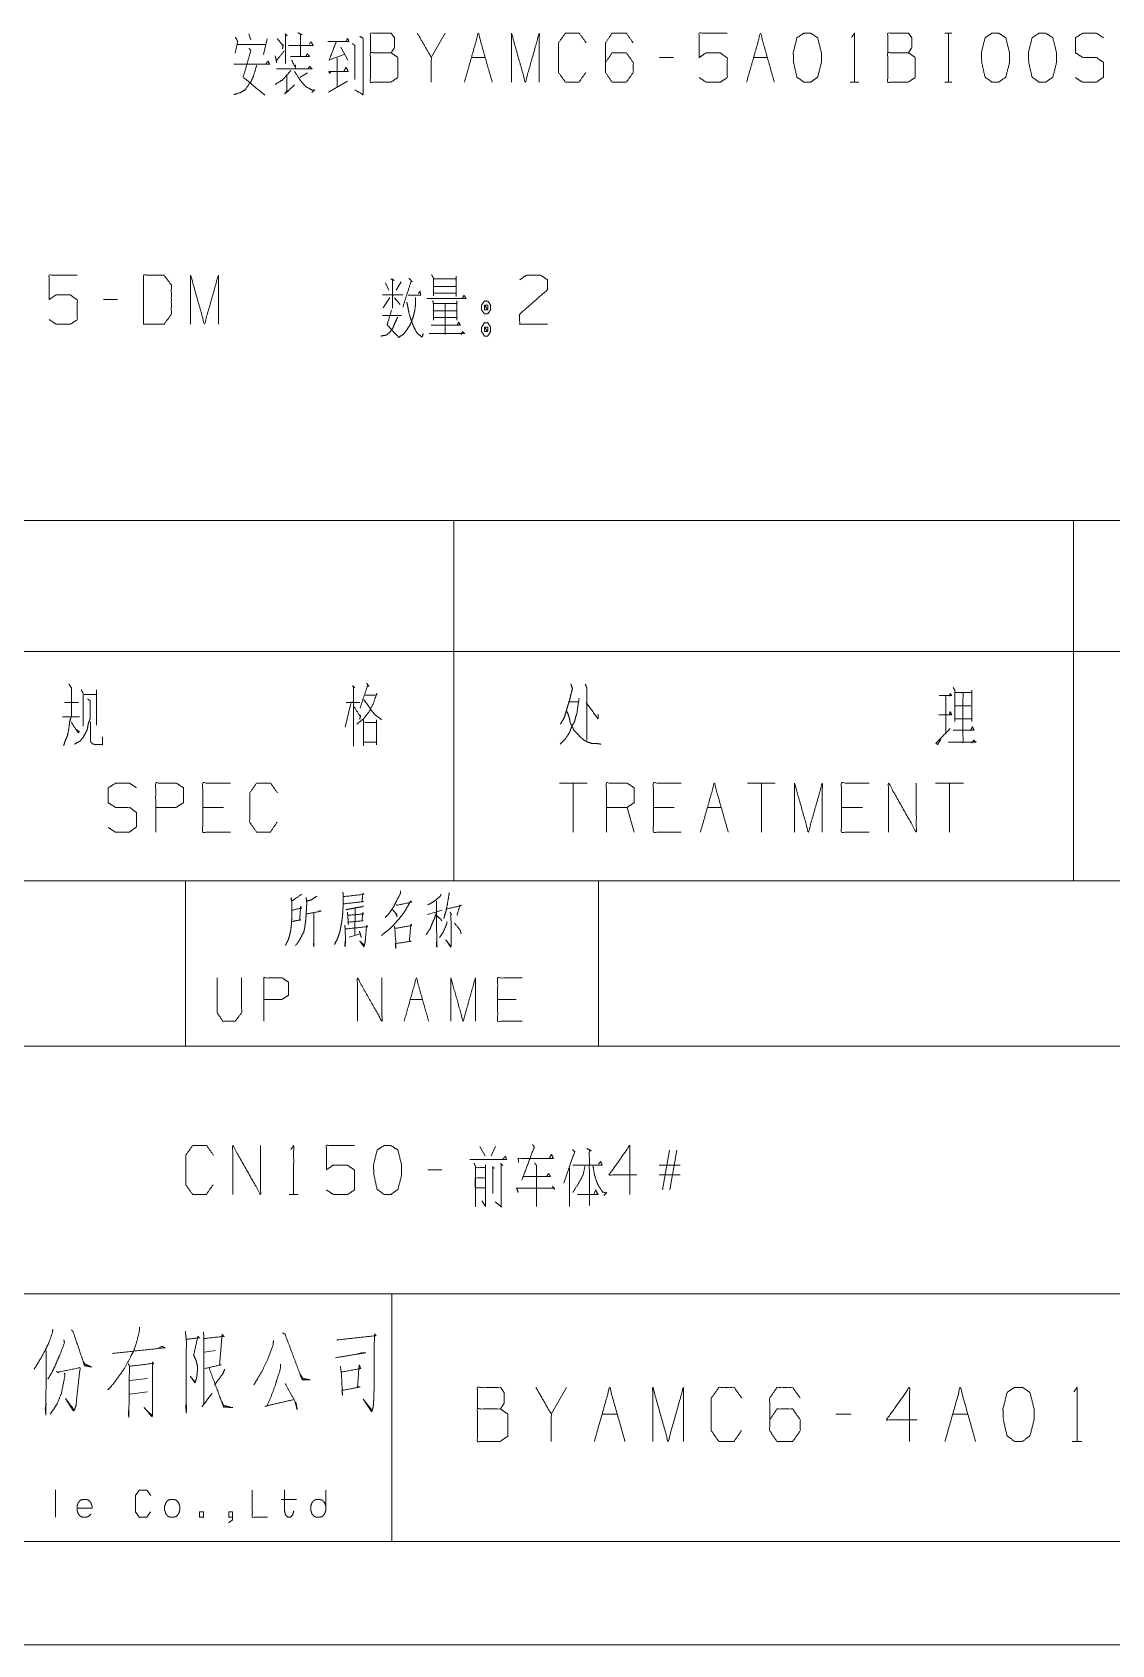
# Paper-space layout 'SHT2' of a CAD drawing. Header units: millimetres. Extents: x 0 to 420, y 0 to 297.
# Drawn here: x 317.6 to 369.8, y 0 to 78.1 of the extents above; entities that cross this region are included whole.
import ezdxf

# ---------------------------------------------------------------- set-up
doc = ezdxf.new("R2010")
doc.units = ezdxf.units.MM
doc.layers.add('101', color=7, linetype='Continuous', true_color=0xffffff)

psp = doc.layouts.new('SHT2')

# ---------------------------------------------------------------- linework, layer by layer
at = {"layer": '101', "color": 72, "linetype": 'Continuous', "lineweight": 18}
for p, q in [((327.499, 77.514), (328.878, 77.514)), ((328.065, 78.039), (328.171, 77.739)), ((328.966, 77.789), (328.789, 77.039)), ((332.529, 77.389), (332.865, 76.764)), ((337.577, 78.064), (336.905, 76.889)), ((361.77, 78.064), (362.106, 78.064)), ((361.947, 78.064), (361.947, 75.689)), ((332.353, 76.864), (332.353, 75.464)), ((338.846, 76.889), (339.518, 76.889)), ((348.624, 76.889), (347.952, 76.889)), ((352.505, 76.889), (353.177, 76.889)), ((330.907, 76.139), (330.536, 75.914)), ((331.928, 75.214), (332.847, 75.739)), ((357.182, 75.689), (357.606, 75.689)), ((361.77, 75.689), (362.106, 75.689)), ((334.696, 65.966), (334.855, 65.616)), ((335.439, 66.016), (335.209, 65.616)), ((321.709, 65.166), (321.037, 65.166)), ((334.891, 65.266), (334.573, 64.766)), ((335.12, 65.241), (335.403, 64.916)), ((334.537, 64.391), (335.456, 64.391)), ((313, 54.463), (338, 54.463)), ((338, 54.463), (338, 48.113)), ((338, 54.463), (368, 54.463)), ((368, 54.463), (415, 54.463)), ((368, 54.463), (368, 48.113)), ((313, 48.113), (338, 48.113)), ((338, 48.113), (338, 37)), ((338, 48.113), (368, 48.113)), ((368, 48.113), (368, 37)), ((368, 48.113), (415, 48.113)), ((320.703, 46.25), (320.703, 44.55)), ((319.147, 45.65), (319.819, 45.65)), ((320.102, 46.025), (320.703, 46.025)), ((333.018, 45.6), (332.735, 44.45)), ((343.601, 45.675), (344.025, 45.675)), ((361.813, 45.95), (361.813, 44.125)), ((362.255, 45.475), (363.032, 45.475)), ((319.059, 44.95), (319.872, 44.95)), ((344.449, 41.737), (343.106, 41.737)), ((343.778, 41.737), (343.778, 39.362)), ((353.555, 41.737), (352.212, 41.737)), ((352.884, 41.737), (352.884, 39.362)), ((362.661, 41.737), (361.318, 41.737)), ((361.989, 41.737), (361.989, 39.362)), ((326.847, 40.563), (325.839, 40.563)), ((346.726, 39.362), (346.39, 40.563)), ((348.666, 40.563), (347.659, 40.563)), ((350.271, 40.563), (350.943, 40.563)), ((357.772, 40.563), (356.765, 40.563)), ((313, 37), (338, 37)), ((338, 37), (368, 37)), ((368, 37), (415, 37)), ((333.22, 35.666), (333.204, 34.364)), ((336.715, 35.379), (337.433, 35.578)), ((332.923, 34.275), (333.469, 34.43)), ((335.887, 31.261), (336.48, 31.261)), ((341.006, 31.261), (340.116, 31.261)), ((339.261, 24.135), (339.508, 23.685)), ((340.021, 24.135), (339.809, 23.685)), ((348.102, 22.035), (348.437, 23.96)), ((348.791, 23.96), (348.455, 22.035)), ((337.409, 23.01), (336.737, 23.01)), ((343.602, 23.085), (343.602, 21.235)), ((348.95, 23.235), (347.943, 23.235)), ((348.95, 22.76), (347.943, 22.76)), ((342.863, 22.06), (342.775, 22.235)), ((344.857, 22.01), (344.768, 21.81)), ((330.031, 21.81), (330.455, 21.81)), ((339.349, 21.51), (339.526, 21.235)), ((323.853, 14.454), (323.658, 14.35)), ((326.437, 14.247), (325.925, 14.178)), ((323.17, 12.901), (322.316, 12.798)), ((322.316, 12.142), (323.17, 12.246)), ((343.454, 12.469), (342.712, 11.172)), ((345.17, 11.172), (345.912, 11.172)), ((357.227, 11.172), (356.485, 11.172)), ((362.142, 11.172), (362.884, 11.172)), ((367.936, 9.847), (368.405, 9.847)), ((318.712, 7.499), (318.712, 6.174)), ((329.656, 7.043), (330.387, 7.043))]:
    psp.add_line(p, q, dxfattribs=at)
at = {"layer": '101', "color": 133, "linetype": 'Continuous', "lineweight": 18}
for p, q in [((235, 37), (415, 37)), ((325, 37), (325, 29)), ((345, 37), (345, 29)), ((235, 29), (415, 29)), ((285, 17), (394, 17)), ((335, 17), (335, 5)), ((25, 5), (415, 5)), ((235, 5), (415, 5)), ((0, 0), (420, 0))]:
    psp.add_line(p, q, dxfattribs=at)
at = {"layer": '101', "color": 72, "linetype": 'Continuous', "lineweight": 18}
for points, knots in [([(357.252, 77.864), (357.394, 78.064), (357.394, 75.689)], [0, 0, 0.093486, 1, 1]), ([(327.428, 77.864), (327.534, 77.664), (327.411, 77.089)], [0, 0, 0.277921, 1, 1]), ([(328.082, 77.339), (328.171, 77.214), (327.8, 75.939), (328.842, 75.064)], [0, 0, 0.053858, 0.521059, 1, 1]), ([(329.44, 77.814), (329.74, 77.439), (329.74, 77.514), (329.705, 77.314)], [0, 0, 0.633412, 0.732278, 1, 1]), ([(329.811, 78.039), (329.935, 77.939), (329.846, 78.014), (329.846, 76.589)], [0, 0, 0.093582, 0.161771, 1, 1]), ([(329.988, 77.464), (331.19, 77.464), (331.084, 77.639), (330.995, 77.539)], [0, 0, 0.780464, 0.913342, 1, 1]), ([(330.447, 78.089), (330.642, 77.989), (330.571, 78.014), (330.571, 76.939), (330.094, 76.939), (331.013, 76.939), (330.907, 77.064), (330.818, 76.914)], [0, 0, 0.07046, 0.094626, 0.44107, 0.594865, 0.891065, 0.943895, 1, 1]), ([(331.893, 77.664), (332.918, 77.664), (332.865, 77.814), (332.777, 77.689)], [0, 0, 0.766564, 0.885531, 1, 1]), ([(332.3, 77.639), (331.964, 76.764), (332.688, 77.039)], [0, 0, 0.547343, 1, 1]), ([(333.095, 77.564), (333.201, 77.464), (333.201, 75.814)], [0, 0, 0.081174, 1, 1]), ([(333.448, 77.914), (333.607, 77.814), (333.607, 75.089), (333.201, 75.314)], [0, 0, 0.055628, 0.862436, 1, 1]), ([(333.957, 77.114), (333.957, 78.064), (334.965, 78.064), (335.124, 77.839), (335.124, 77.364), (334.965, 77.114), (333.957, 77.114), (333.957, 75.689), (334.947, 75.689), (335.283, 75.914), (335.283, 76.889), (334.965, 77.114)], [0, 0, 0.115917, 0.238846, 0.272468, 0.330427, 0.366584, 0.489512, 0.663388, 0.78416, 0.833484, 0.952452, 1, 1]), ([(336.905, 75.689), (336.905, 76.889), (336.234, 78.064)], [0, 0, 0.469959, 1, 1]), ([(340.787, 75.689), (340.787, 78.064), (341.458, 75.689), (342.13, 78.064), (342.13, 75.689)], [0, 0, 0.245192, 0.5, 0.754808, 1, 1]), ([(344.389, 76.164), (344.053, 75.689), (343.399, 75.689), (343.063, 76.164), (343.063, 77.589), (343.399, 78.064), (344.071, 78.064), (344.407, 77.589)], [0, 0, 0.11457, 0.243368, 0.357935, 0.638584, 0.753151, 0.88543, 1, 1]), ([(345.34, 76.639), (345.658, 77.114), (346.347, 77.114), (346.683, 76.639), (346.683, 76.164), (346.347, 75.689), (345.658, 75.689), (345.34, 76.164), (345.34, 77.589), (345.658, 78.064), (346.347, 78.064), (346.683, 77.589)], [0, 0, 0.076963, 0.16976, 0.248073, 0.312018, 0.390332, 0.483129, 0.560092, 0.751927, 0.828889, 0.921687, 1, 1]), ([(349.875, 75.914), (350.211, 75.689), (350.9, 75.689), (351.236, 75.914), (351.236, 76.864), (350.9, 77.114), (350.211, 77.114), (349.875, 76.889), (349.875, 78.064), (351.236, 78.064)], [0, 0, 0.062226, 0.168341, 0.230572, 0.376815, 0.441268, 0.547383, 0.609609, 0.790488, 1, 1]), ([(352.169, 75.689), (352.841, 78.064), (353.512, 75.689)], [0, 0, 0.500001, 1, 1]), ([(355.276, 75.689), (355.612, 75.939), (355.789, 76.639), (355.789, 77.114), (355.612, 77.839), (355.276, 78.064), (354.941, 78.064), (354.605, 77.839), (354.428, 77.114), (354.446, 76.639), (354.605, 75.939), (354.941, 75.689), (355.276, 75.689)], [0, 0, 0.067525, 0.183972, 0.260585, 0.380946, 0.446143, 0.500306, 0.565503, 0.685864, 0.76253, 0.878312, 0.945837, 1, 1]), ([(358.999, 77.114), (358.999, 78.064), (360.006, 78.064), (360.165, 77.839), (360.165, 77.364), (360.006, 77.114), (358.999, 77.114), (358.999, 75.689), (359.988, 75.689), (360.324, 75.914), (360.324, 76.889), (360.006, 77.114)], [0, 0, 0.115916, 0.238846, 0.272469, 0.330427, 0.366583, 0.489514, 0.663388, 0.784159, 0.833486, 0.952452, 1, 1]), ([(364.382, 75.689), (364.718, 75.939), (364.895, 76.639), (364.895, 77.114), (364.718, 77.839), (364.382, 78.064), (364.046, 78.064), (363.711, 77.839), (363.534, 77.114), (363.552, 76.639), (363.711, 75.939), (364.046, 75.689), (364.382, 75.689)], [0, 0, 0.067524, 0.183969, 0.260581, 0.380939, 0.446136, 0.500306, 0.565502, 0.685861, 0.762525, 0.878306, 0.94583, 1, 1]), ([(366.659, 75.689), (366.995, 75.939), (367.171, 76.639), (367.171, 77.114), (366.995, 77.839), (366.659, 78.064), (366.323, 78.064), (365.987, 77.839), (365.81, 77.114), (365.828, 76.639), (365.987, 75.939), (366.323, 75.689), (366.659, 75.689)], [0, 0, 0.067525, 0.183972, 0.260585, 0.380946, 0.446143, 0.500306, 0.565503, 0.685864, 0.76253, 0.878312, 0.945837, 1, 1]), ([(368.087, 75.914), (368.423, 75.689), (369.112, 75.689), (369.448, 75.939), (369.448, 76.639), (369.112, 76.889), (368.44, 76.889), (368.087, 77.114), (368.087, 77.839), (368.44, 78.064), (369.112, 78.064), (369.448, 77.839)], [0, 0, 0.068035, 0.184055, 0.254519, 0.372336, 0.4428, 0.555841, 0.62637, 0.748395, 0.818923, 0.931965, 1, 1]), ([(327.34, 76.564), (329.072, 76.564), (329.001, 76.714), (328.895, 76.564)], [0, 0, 0.832091, 0.91175, 1, 1]), ([(329.351, 76.964), (329.422, 76.639), (329.404, 76.739), (329.776, 77.189)], [0, 0, 0.326885, 0.426689, 1, 1]), ([(330.147, 76.764), (330.288, 76.464), (330.324, 76.514), (330.324, 76.364)], [0, 0, 0.610889, 0.723702, 1, 1]), ([(328.454, 76.514), (328.312, 76.039), (328.206, 75.764), (327.906, 75.339), (327.676, 75.189), (327.34, 75.089)], [0, 0, 0.256038, 0.408311, 0.677209, 0.818971, 1, 1]), ([(330.111, 76.264), (329.829, 75.939), (329.687, 75.789), (329.351, 75.589)], [0, 0, 0.419156, 0.619706, 1, 1]), ([(329.404, 76.339), (331.119, 76.339), (331.031, 76.464), (330.942, 76.364)], [0, 0, 0.856802, 0.933303, 1, 1]), ([(329.917, 76.014), (329.917, 75.289), (329.811, 75.114), (330.288, 75.564)], [0, 0, 0.457251, 0.586311, 1, 1]), ([(330.288, 76.214), (330.536, 75.814), (330.836, 75.464), (331.19, 75.289), (331.26, 75.314), (331.119, 75.189)], [0, 0, 0.295858, 0.586008, 0.834119, 0.881285, 1, 1]), ([(332.052, 76.214), (331.981, 76.114), (331.946, 76.214), (332.883, 76.214), (332.777, 76.414), (332.688, 76.239)], [0, 0, 0.077131, 0.143933, 0.733939, 0.876518, 1, 1]), ([(318.407, 64.191), (318.743, 63.966), (319.433, 63.966), (319.768, 64.191), (319.768, 65.141), (319.433, 65.391), (318.743, 65.391), (318.407, 65.166), (318.407, 66.341), (319.768, 66.341)], [0, 0, 0.06223, 0.168345, 0.230572, 0.376816, 0.441265, 0.54738, 0.609609, 0.79049, 1, 1]), ([(322.978, 63.966), (323.968, 63.966), (324.321, 64.441), (324.321, 65.866), (323.968, 66.341), (322.978, 66.341), (322.978, 63.966)], [0, 0, 0.142134, 0.227161, 0.43179, 0.516817, 0.65895, 1, 1]), ([(325.255, 63.966), (325.255, 66.341), (325.926, 63.966), (326.598, 66.341), (326.598, 63.966)], [0, 0, 0.245192, 0.5, 0.754808, 1, 1]), ([(334.944, 66.166), (335.103, 66.091), (335.032, 66.141), (335.032, 64.741), (335.032, 65.391), (334.537, 65.391), (335.527, 65.391)], [0, 0, 0.046317, 0.06912, 0.437814, 0.608994, 0.739331, 1, 1]), ([(335.827, 66.191), (335.987, 66.016), (335.934, 66.066), (335.527, 64.791)], [0, 0, 0.143539, 0.18777, 1, 1]), ([(336.92, 66.366), (337.008, 66.191), (337.008, 65.341), (337.008, 65.466), (338.104, 65.466), (338.104, 65.316), (338.104, 66.291), (338.104, 66.166), (337.008, 66.166), (338.104, 66.166), (338.104, 65.791), (337.008, 65.791)], [0, 0, 0.027307, 0.1457, 0.163111, 0.315748, 0.336641, 0.472445, 0.489856, 0.642493, 0.79513, 0.847363, 1, 1]), ([(341.19, 66.116), (341.508, 66.341), (342.197, 66.341), (342.533, 66.116), (342.533, 65.641), (341.172, 64.441), (341.19, 63.966), (342.533, 63.966)], [0, 0, 0.069694, 0.192979, 0.265273, 0.350227, 0.67474, 0.759753, 1, 1]), ([(336.146, 65.266), (336.146, 64.966), (336.11, 64.641), (336.022, 64.291), (335.88, 63.941), (335.721, 63.691), (335.545, 63.466), (335.297, 63.316)], [0, 0, 0.134098, 0.280225, 0.441583, 0.610315, 0.742763, 0.870659, 1, 1]), ([(335.721, 65.041), (335.774, 64.791), (335.827, 64.491), (335.934, 64.141), (336.075, 63.791), (336.234, 63.516), (336.464, 63.341), (336.517, 63.516)], [0, 0, 0.122115, 0.267688, 0.442439, 0.62281, 0.774617, 0.912627, 1, 1]), ([(335.792, 65.366), (336.393, 65.366), (336.358, 65.566), (336.287, 65.441)], [0, 0, 0.634141, 0.848454, 1, 1]), ([(336.69, 65.216), (338.581, 65.216), (338.493, 65.366), (338.404, 65.216)], [0, 0, 0.844514, 0.922259, 1, 1]), ([(336.973, 65.116), (337.008, 64.991), (337.008, 64.166), (337.008, 64.291), (338.139, 64.291), (338.139, 64.166), (338.139, 65.091), (338.139, 64.966), (337.008, 64.966), (337.008, 64.616), (338.139, 64.616), (337.574, 64.616), (337.574, 64.966), (337.574, 63.466), (337.574, 63.916), (336.902, 63.916), (338.316, 63.916), (338.228, 64.066), (338.157, 63.916)], [0, 0, 0.011506, 0.084581, 0.095653, 0.195852, 0.206924, 0.288857, 0.299929, 0.400128, 0.43113, 0.531328, 0.581428, 0.612429, 0.745294, 0.785153, 0.844645, 0.969891, 0.985312, 1, 1]), ([(339.638, 65.091), (339.479, 65.091), (339.338, 64.891), (339.338, 64.666), (339.479, 64.466), (339.638, 64.466), (339.779, 64.666), (339.779, 64.891), (339.638, 65.091)], [0, 0, 0.091001, 0.231136, 0.359863, 0.5, 0.591001, 0.731139, 0.859865, 1, 1]), ([(339.479, 64.666), (339.638, 64.666), (339.479, 64.891), (339.479, 64.666)], [0, 0, 0.241145, 0.658887, 1, 1]), ([(339.638, 64.666), (339.638, 64.891), (339.479, 64.891)], [0, 0, 0.585845, 1, 1]), ([(335.28, 64.316), (335.138, 64.016), (335.05, 63.791), (334.891, 63.566), (334.732, 63.441), (334.466, 63.391)], [0, 0, 0.251056, 0.434038, 0.642626, 0.795773, 1, 1]), ([(334.979, 64.641), (334.767, 63.941), (335.297, 63.366)], [0, 0, 0.483234, 1, 1]), ([(336.796, 63.516), (338.51, 63.516), (338.422, 63.616), (338.351, 63.466)], [0, 0, 0.851384, 0.917653, 1, 1]), ([(339.779, 63.816), (339.638, 64.041), (339.479, 64.041), (339.338, 63.816), (339.338, 63.616), (339.479, 63.391), (339.638, 63.391), (339.779, 63.616), (339.779, 63.816)], [0, 0, 0.149202, 0.238506, 0.387709, 0.5, 0.649202, 0.738506, 0.887709, 1, 1]), ([(339.479, 63.816), (339.479, 63.616), (339.638, 63.616)], [0, 0, 0.557014, 1, 1]), ([(339.638, 63.816), (339.479, 63.816), (339.638, 63.616), (339.638, 63.816)], [0, 0, 0.258801, 0.674582, 1, 1]), ([(319.359, 46.55), (319.483, 46.35), (319.483, 45), (319.395, 44.7), (319.359, 44.375), (319.289, 44.025), (319.2, 43.825), (319.112, 43.55)], [0, 0, 0.076125, 0.513098, 0.614331, 0.720148, 0.835726, 0.906504, 1, 1]), ([(319.96, 46.25), (320.049, 46.1), (320.049, 44.5)], [0, 0, 0.098129, 1, 1]), ([(333.089, 46.45), (333.195, 46.35), (333.142, 46.425), (333.142, 43.525), (333.142, 45.65), (332.788, 45.65), (333.442, 45.65)], [0, 0, 0.023247, 0.037896, 0.500409, 0.839319, 0.895699, 1, 1]), ([(333.708, 46), (334.255, 46), (334.273, 46.1), (334.114, 45.625), (333.884, 45.175), (333.619, 44.85), (333.301, 44.6)], [0, 0, 0.220966, 0.26192, 0.463932, 0.667691, 0.836831, 1, 1]), ([(333.778, 46.575), (333.884, 46.425), (333.814, 46.45), (333.46, 45.375)], [0, 0, 0.132126, 0.186059, 1, 1]), ([(343.654, 46.55), (343.742, 46.325), (343.654, 46), (343.619, 45.825), (343.548, 45.6), (343.477, 45.35), (343.407, 45.125), (343.354, 44.925), (343.265, 44.775), (343.159, 44.6)], [0, 0, 0.116541, 0.278918, 0.364993, 0.478696, 0.603951, 0.71766, 0.817412, 0.901346, 1, 1]), ([(344.361, 46.525), (344.432, 46.35), (344.432, 43.825)], [0, 0, 0.06955, 1, 1]), ([(362.166, 46.375), (362.255, 46.225), (362.255, 44.725), (362.255, 44.85), (363.068, 44.85), (363.068, 44.725), (363.068, 46.225), (363.068, 46.125), (362.255, 46.125), (362.643, 46.125), (362.643, 43.725), (361.936, 43.725), (363.28, 43.725), (363.191, 43.775), (363.174, 43.825), (363.068, 43.675)], [0, 0, 0.016856, 0.162098, 0.174201, 0.252928, 0.265031, 0.410272, 0.419955, 0.498682, 0.536334, 0.76872, 0.837175, 0.967244, 0.977077, 0.982211, 1, 1]), ([(320.261, 45.825), (320.385, 45.725), (320.385, 44.85), (320.296, 44.6), (320.261, 44.375), (320.19, 44.2), (320.049, 43.95), (319.907, 43.775), (319.624, 43.625)], [0, 0, 0.062435, 0.405831, 0.509895, 0.599279, 0.673351, 0.786072, 0.874364, 1, 1]), ([(333.177, 45.425), (333.478, 44.95), (333.478, 45.025), (333.442, 44.825)], [0, 0, 0.668993, 0.75826, 1, 1]), ([(333.637, 45.775), (333.814, 45.55), (334.008, 45.25), (334.185, 45.05), (334.503, 44.8)], [0, 0, 0.21756, 0.48939, 0.692342, 1, 1]), ([(344.06, 45.85), (343.954, 45.125), (343.884, 44.9), (343.848, 44.725), (343.742, 44.55), (343.654, 44.35), (343.601, 44.2), (343.477, 44), (343.371, 43.85), (343.141, 43.625)], [0, 0, 0.296653, 0.392139, 0.46442, 0.547269, 0.635793, 0.700209, 0.795421, 0.869798, 1, 1]), ([(344.396, 45.65), (344.98, 44.85), (344.98, 45.075)], [0, 0, 0.814824, 1, 1]), ([(361.495, 45.975), (362.096, 45.975), (362.025, 46.075), (361.989, 45.95)], [0, 0, 0.704243, 0.847777, 1, 1]), ([(319.465, 44.7), (319.819, 44.175), (319.872, 44.225), (319.731, 44.325)], [0, 0, 0.720064, 0.802978, 1, 1]), ([(320.402, 44.7), (320.402, 43.775), (320.491, 43.65), (320.632, 43.6), (320.985, 43.6), (320.985, 43.975)], [0, 0, 0.472764, 0.551003, 0.627661, 0.808338, 1, 1]), ([(333.619, 44.8), (333.619, 43.55), (333.619, 43.725), (334.255, 43.725), (334.255, 43.6), (334.255, 44.8), (334.255, 44.675), (333.69, 44.675)], [0, 0, 0.306605, 0.34953, 0.505604, 0.536265, 0.830605, 0.861265, 1, 1]), ([(343.477, 45.2), (343.548, 45.025), (343.601, 44.825), (343.636, 44.65), (343.813, 44.3), (343.901, 44.2), (344.149, 43.95), (344.29, 43.825), (344.467, 43.725), (344.714, 43.65), (344.944, 43.65), (345.121, 43.625)], [0, 0, 0.075192, 0.15762, 0.228747, 0.384949, 0.438119, 0.578251, 0.653441, 0.734337, 0.837345, 0.928883, 1, 1]), ([(361.477, 45.05), (362.096, 45.05), (362.025, 45.2), (361.989, 45.075)], [0, 0, 0.676561, 0.857934, 1, 1]), ([(361.565, 43.85), (361.406, 43.6), (361.336, 43.675), (362.025, 44.375)], [0, 0, 0.214427, 0.289033, 1, 1]), ([(362.166, 44.3), (363.174, 44.3), (363.103, 44.475), (363.032, 44.325)], [0, 0, 0.739673, 0.878255, 1, 1]), ([(321.269, 39.588), (321.604, 39.362), (322.294, 39.362), (322.63, 39.613), (322.63, 40.313), (322.294, 40.563), (321.622, 40.563), (321.269, 40.788), (321.269, 41.513), (321.622, 41.737), (322.294, 41.737), (322.63, 41.513)], [0, 0, 0.068037, 0.184055, 0.25452, 0.372335, 0.4428, 0.555844, 0.626371, 0.748393, 0.81892, 0.931964, 1, 1]), ([(323.563, 39.362), (323.563, 41.737), (324.57, 41.737), (324.906, 41.513), (324.906, 40.788), (324.553, 40.563), (323.563, 40.563)], [0, 0, 0.401147, 0.571311, 0.639588, 0.762044, 0.832821, 1, 1]), ([(327.183, 39.362), (325.839, 39.362), (325.839, 41.737), (327.183, 41.737)], [0, 0, 0.26539, 0.73461, 1, 1]), ([(329.441, 39.838), (329.106, 39.362), (328.452, 39.362), (328.116, 39.838), (328.116, 41.263), (328.452, 41.737), (329.123, 41.737), (329.459, 41.263)], [0, 0, 0.114568, 0.243366, 0.357936, 0.638584, 0.753154, 0.885433, 1, 1]), ([(345.383, 39.362), (345.383, 41.737), (346.39, 41.737), (346.726, 41.513), (346.726, 40.788), (346.39, 40.563), (345.383, 40.563)], [0, 0, 0.400951, 0.571036, 0.639278, 0.761673, 0.829915, 1, 1]), ([(349.002, 39.362), (347.659, 39.362), (347.659, 41.737), (349.002, 41.737)], [0, 0, 0.26539, 0.73461, 1, 1]), ([(349.935, 39.362), (350.607, 41.737), (351.279, 39.362)], [0, 0, 0.499999, 1, 1]), ([(354.488, 39.362), (354.488, 41.737), (355.16, 39.362), (355.832, 41.737), (355.832, 39.362)], [0, 0, 0.245192, 0.500001, 0.754808, 1, 1]), ([(358.108, 39.362), (356.765, 39.362), (356.765, 41.737), (358.108, 41.737)], [0, 0, 0.26539, 0.73461, 1, 1]), ([(359.041, 39.362), (359.041, 41.737), (360.385, 39.362), (360.385, 41.737)], [0, 0, 0.317574, 0.682426, 1, 1]), ([(330.629, 36.351), (330.566, 36.307), (330.145, 36.02), (330.114, 36.196), (330.161, 36.02), (330.161, 35.446), (330.145, 35.092), (330.129, 34.849), (330.098, 34.606), (330.051, 34.386), (329.989, 34.165), (329.911, 34.01), (329.848, 33.878)], [0, 0, 0.024363, 0.186803, 0.243942, 0.302154, 0.485024, 0.597668, 0.675195, 0.753199, 0.825098, 0.89819, 0.953346, 1, 1]), ([(331.363, 36.262), (331.113, 36.086), (330.879, 36.02), (330.847, 36.196), (330.879, 35.931), (330.863, 35.666), (330.847, 35.379), (330.832, 35.136), (330.801, 34.916), (330.769, 34.673), (330.723, 34.496), (330.645, 34.364), (330.566, 34.209), (330.488, 34.077), (330.41, 33.966), (330.332, 33.878)], [0, 0, 0.096319, 0.172937, 0.229415, 0.313416, 0.396985, 0.487495, 0.564125, 0.634336, 0.711437, 0.768975, 0.817388, 0.871906, 0.920319, 0.962889, 1, 1]), ([(332.626, 36.461), (332.642, 36.262), (332.642, 35.909), (332.626, 35.578), (332.611, 35.357), (332.58, 35.07), (332.533, 34.827), (332.486, 34.562), (332.424, 34.364), (332.346, 34.165), (332.221, 33.922)], [0, 0, 0.076503, 0.212087, 0.33934, 0.424292, 0.535105, 0.630037, 0.733301, 0.813245, 0.895183, 1, 1]), ([(332.673, 36.24), (333.641, 36.351), (333.594, 36.395), (333.548, 35.998), (333.626, 35.998), (332.658, 35.887)], [0, 0, 0.39108, 0.416924, 0.577585, 0.60892, 1, 1]), ([(335.202, 35.843), (335.248, 35.821), (335.951, 35.975), (335.904, 36.02), (335.779, 35.799), (335.639, 35.556), (335.498, 35.357), (335.342, 35.158), (335.17, 34.96), (334.983, 34.761), (334.78, 34.584), (334.624, 34.474), (334.499, 34.364)], [0, 0, 0.017093, 0.254607, 0.275864, 0.359629, 0.452278, 0.53264, 0.616084, 0.70281, 0.792986, 0.881828, 0.944963, 1, 1]), ([(335.42, 36.527), (335.405, 36.373), (335.217, 36.02), (335.108, 35.799), (334.983, 35.6), (334.827, 35.379), (334.671, 35.225)], [0, 0, 0.101774, 0.363754, 0.525154, 0.678922, 0.85608, 1, 1]), ([(337.371, 36.351), (337.34, 36.262), (337.137, 36.086), (336.918, 35.931), (336.731, 35.843)], [0, 0, 0.111856, 0.433088, 0.752703, 1, 1]), ([(337.152, 36.02), (337.168, 34.275), (337.184, 33.79), (337.152, 33.878), (337.168, 34.077)], [0, 0, 0.691283, 0.883884, 0.921006, 1, 1]), ([(337.777, 36.439), (337.761, 36.329), (337.683, 35.865), (337.621, 35.556), (337.511, 35.181)], [0, 0, 0.086565, 0.451629, 0.696477, 1, 1]), ([(330.192, 35.026), (330.223, 35.048), (330.582, 35.114), (330.535, 35.092), (330.582, 35.777), (330.613, 35.688), (330.176, 35.578)], [0, 0, 0.022681, 0.239273, 0.269981, 0.676983, 0.732557, 1, 1]), ([(330.863, 35.401), (331.566, 35.534), (331.519, 35.556), (331.441, 35.512)], [0, 0, 0.834819, 0.895271, 1, 1]), ([(331.222, 35.446), (331.222, 33.812), (331.207, 33.922), (331.222, 34.099)], [0, 0, 0.849783, 0.907772, 1, 1]), ([(333.626, 35.799), (333.579, 35.755), (333.188, 35.688), (332.97, 35.644), (332.767, 35.6)], [0, 0, 0.07226, 0.516589, 0.766867, 1, 1]), ([(332.845, 35.49), (332.861, 35.335), (332.892, 34.894), (332.876, 35.004), (333.61, 35.07), (333.548, 35.07), (333.594, 35.468), (333.626, 35.401), (332.861, 35.335)], [0, 0, 0.056492, 0.217482, 0.258029, 0.525926, 0.548635, 0.694164, 0.720796, 1, 1]), ([(335.03, 35.6), (335.061, 35.578), (335.233, 35.379), (335.248, 35.269), (335.186, 35.423)], [0, 0, 0.066028, 0.519581, 0.712132, 1, 1]), ([(337.152, 35.468), (337.059, 35.181), (336.949, 34.938), (336.856, 34.695), (336.762, 34.562), (336.653, 34.386)], [0, 0, 0.251918, 0.474135, 0.691326, 0.826694, 1, 1]), ([(337.168, 35.313), (337.371, 35.136), (337.418, 35.048)], [0, 0, 0.729109, 1, 1]), ([(337.808, 35.49), (337.886, 35.379), (337.855, 35.401), (337.87, 34.231), (337.87, 33.944), (337.855, 33.79), (337.605, 34.143), (337.855, 33.834)], [0, 0, 0.051678, 0.066298, 0.513635, 0.623349, 0.682727, 0.848098, 1, 1]), ([(337.652, 35.644), (338.354, 35.799), (338.292, 35.821), (338.151, 35.335)], [0, 0, 0.557066, 0.608364, 1, 1]), ([(332.72, 34.849), (332.736, 34.651), (332.751, 34.143), (332.736, 33.812), (332.72, 33.9), (332.751, 34.121)], [0, 0, 0.147471, 0.523364, 0.768667, 0.835021, 1, 1]), ([(332.751, 34.673), (333.813, 34.783), (333.782, 34.849), (333.766, 34.739), (333.719, 34.231), (333.704, 34.032), (333.641, 33.812), (333.438, 34.099), (333.657, 33.878)], [0, 0, 0.374083, 0.399749, 0.43883, 0.61759, 0.687458, 0.767887, 0.891105, 1, 1]), ([(333.423, 34.562), (333.485, 34.386), (333.516, 34.253)], [0, 0, 0.579215, 1, 1]), ([(335.108, 34.805), (335.139, 34.739), (335.17, 34.187), (335.186, 34.121), (335.186, 33.723), (335.17, 33.9), (335.17, 33.966), (335.935, 34.077), (335.842, 34.077), (335.92, 34.894), (335.951, 34.849), (335.904, 34.827), (335.155, 34.695)], [0, 0, 0.018828, 0.160986, 0.178485, 0.280676, 0.326272, 0.343303, 0.542024, 0.566111, 0.777126, 0.791033, 0.804348, 1, 1]), ([(337.668, 35.026), (337.652, 34.916), (337.48, 34.518), (337.309, 34.253)], [0, 0, 0.129619, 0.632946, 1, 1]), ([(338.027, 34.96), (338.308, 34.606), (338.354, 34.43)], [0, 0, 0.711821, 1, 1]), ([(326.539, 32.299), (326.539, 30.621), (326.82, 30.202), (327.413, 30.202), (327.725, 30.621), (327.725, 32.299)], [0, 0, 0.337151, 0.438599, 0.557782, 0.662849, 1, 1]), ([(328.802, 30.202), (328.802, 32.299), (329.691, 32.299), (329.988, 32.1), (329.988, 31.46), (329.676, 31.261), (328.802, 31.261)], [0, 0, 0.401145, 0.571312, 0.639588, 0.762043, 0.832818, 1, 1]), ([(333.328, 30.202), (333.328, 32.299), (334.514, 30.202), (334.514, 32.299)], [0, 0, 0.317574, 0.682426, 1, 1]), ([(337.853, 30.202), (337.853, 32.299), (338.447, 30.202), (339.04, 32.299), (339.04, 30.202)], [0, 0, 0.245192, 0.5, 0.754808, 1, 1]), ([(341.303, 30.202), (340.116, 30.202), (340.116, 32.299), (341.303, 32.299)], [0, 0, 0.265389, 0.734611, 1, 1]), ([(330.102, 23.985), (330.243, 24.185), (330.243, 21.81)], [0, 0, 0.093487, 1, 1]), ([(341.802, 24.235), (341.891, 24.11), (341.29, 22.51)], [0, 0, 0.082209, 1, 1]), ([(326.344, 22.285), (326.008, 21.81), (325.355, 21.81), (325.019, 22.285), (325.019, 23.71), (325.355, 24.185), (326.026, 24.185), (326.362, 23.71)], [0, 0, 0.11457, 0.243364, 0.357934, 0.638584, 0.753153, 0.885433, 1, 1]), ([(327.295, 21.81), (327.295, 24.185), (328.638, 21.81), (328.638, 24.185)], [0, 0, 0.317574, 0.682426, 1, 1]), ([(331.83, 22.035), (332.166, 21.81), (332.856, 21.81), (333.191, 22.035), (333.191, 22.985), (332.856, 23.235), (332.166, 23.235), (331.83, 23.01), (331.83, 24.185), (333.191, 24.185)], [0, 0, 0.062227, 0.168342, 0.230571, 0.376816, 0.441267, 0.547382, 0.609609, 0.79049, 1, 1]), ([(334.955, 21.81), (335.291, 22.06), (335.468, 22.76), (335.468, 23.235), (335.291, 23.96), (334.955, 24.185), (334.62, 24.185), (334.284, 23.96), (334.107, 23.235), (334.125, 22.76), (334.284, 22.06), (334.62, 21.81), (334.955, 21.81)], [0, 0, 0.067524, 0.18397, 0.260583, 0.380943, 0.446139, 0.500306, 0.565503, 0.685862, 0.762528, 0.878309, 0.945833, 1, 1]), ([(338.766, 23.51), (340.551, 23.51), (340.498, 23.66), (340.374, 23.535)], [0, 0, 0.842005, 0.917048, 1, 1]), ([(341.131, 23.36), (341.113, 23.56), (342.81, 23.56), (342.722, 23.76), (342.633, 23.585)], [0, 0, 0.086831, 0.820651, 0.915216, 1, 1]), ([(343.743, 23.985), (343.849, 23.885), (343.319, 22.36)], [0, 0, 0.0828, 1, 1]), ([(344.432, 24.035), (344.645, 23.935), (344.556, 23.91), (344.556, 21.285)], [0, 0, 0.079453, 0.11057, 1, 1]), ([(346.85, 22.76), (345.507, 22.76), (346.514, 24.185), (346.514, 21.81)], [0, 0, 0.245869, 0.565294, 1, 1]), ([(338.978, 23.335), (339.049, 23.16), (339.049, 21.21), (339.049, 23.11), (339.526, 23.11), (339.526, 23.235), (339.526, 21.235), (339.526, 22.61), (339.031, 22.61), (339.031, 22.135), (339.508, 22.135)], [0, 0, 0.019945, 0.226009, 0.426789, 0.477219, 0.490428, 0.701776, 0.847078, 0.899375, 0.94957, 1, 1]), ([(339.862, 23.16), (339.95, 23.085), (339.879, 23.11), (339.879, 21.86)], [0, 0, 0.080439, 0.132479, 1, 1]), ([(340.251, 23.31), (340.374, 23.21), (340.286, 23.285), (340.286, 21.21), (340.003, 21.46)], [0, 0, 0.058329, 0.10083, 0.86161, 1, 1]), ([(341.361, 22.685), (342.669, 22.685), (342.58, 22.835), (342.492, 22.685)], [0, 0, 0.789755, 0.894875, 1, 1]), ([(341.908, 23.335), (341.997, 23.21), (341.997, 21.235)], [0, 0, 0.071934, 1, 1]), ([(343.761, 23.235), (345.175, 23.235), (345.104, 23.41), (344.998, 23.285)], [0, 0, 0.80038, 0.907215, 1, 1]), ([(344.344, 23.185), (344.256, 22.76), (344.026, 22.335), (343.761, 21.91)], [0, 0, 0.3061, 0.646782, 1, 1]), ([(344.733, 23.21), (344.804, 22.76), (344.945, 22.335), (345.192, 21.935), (345.351, 21.885), (345.405, 21.91), (345.263, 21.76)], [0, 0, 0.252329, 0.500435, 0.760977, 0.853347, 0.885818, 1, 1]), ([(341.113, 21.91), (341.042, 22.11), (342.881, 22.11), (342.775, 22.16)], [0, 0, 0.097865, 0.945913, 1, 1]), ([(343.991, 21.81), (344.98, 21.81), (344.857, 22.035)], [0, 0, 0.794016, 1, 1]), ([(318.585, 15.282), (318.561, 15.109), (318.39, 14.626), (318.219, 14.281), (318, 13.867), (317.829, 13.591), (317.683, 13.35)], [0, 0, 0.081145, 0.319756, 0.499049, 0.717311, 0.868474, 1, 1]), ([(319.488, 15.247), (319.561, 15.178), (320.122, 13.522), (320.463, 13.453), (320.146, 13.591), (320.049, 13.729)], [0, 0, 0.037082, 0.681737, 0.810185, 0.937687, 1, 1]), ([(322.779, 15.385), (322.779, 15.213), (322.633, 14.626), (322.487, 14.212), (322.34, 13.936), (322.072, 13.419), (321.682, 12.867), (321.414, 12.522), (321.243, 12.349)], [0, 0, 0.049752, 0.224095, 0.350741, 0.440842, 0.608969, 0.803946, 0.929998, 1, 1]), ([(324.998, 15.178), (325.047, 14.764), (325.047, 11.245), (325.023, 11.521), (325.047, 11.832)], [0, 0, 0.092137, 0.86992, 0.931161, 1, 1]), ([(325.071, 14.799), (325.681, 14.868), (325.608, 14.937), (325.413, 14.074), (325.413, 14.005), (325.462, 13.902), (325.535, 13.729), (325.584, 13.488), (325.584, 13.281), (325.559, 13.039), (325.535, 12.867), (325.462, 12.694), (325.242, 13.005), (325.462, 12.729)], [0, 0, 0.163216, 0.189965, 0.42515, 0.443501, 0.473931, 0.523766, 0.589292, 0.644345, 0.7089, 0.755234, 0.805069, 0.906205, 1, 1]), ([(325.876, 15.144), (325.901, 14.833), (325.901, 11.659), (325.803, 11.521), (326.291, 12.177)], [0, 0, 0.069653, 0.779472, 0.817267, 1, 1]), ([(325.925, 14.833), (326.876, 14.937), (326.779, 15.04), (326.657, 13.557), (326.73, 13.557), (325.949, 13.384)], [0, 0, 0.276542, 0.317649, 0.747834, 0.768982, 1, 1]), ([(329.705, 15.109), (329.827, 15.04), (330.656, 12.832), (331.046, 12.832), (330.681, 12.901), (330.534, 13.143)], [0, 0, 0.039541, 0.705114, 0.815247, 0.920312, 1, 1]), ([(332.338, 14.764), (334.216, 14.971), (334.168, 15.075), (334.143, 14.557), (334.143, 12.625), (334.119, 11.866), (334.094, 11.521), (334.046, 11.349), (334.021, 11.28), (333.607, 11.901), (334.021, 11.383)], [0, 0, 0.261649, 0.277493, 0.349233, 0.616764, 0.72192, 0.769813, 0.794637, 0.804771, 0.908172, 1, 1]), ([(318.268, 14.247), (318.244, 11.142), (318.219, 11.418), (318.268, 11.694)], [0, 0, 0.847819, 0.923473, 1, 1]), ([(319.122, 14.764), (319.146, 14.626), (318.927, 14.04), (318.829, 13.833), (318.683, 13.488), (318.536, 13.177), (318.341, 12.867)], [0, 0, 0.067376, 0.36846, 0.478481, 0.658656, 0.823687, 1, 1]), ([(321.462, 14.109), (323.999, 14.385), (323.853, 14.454)], [0, 0, 0.940373, 1, 1]), ([(329.266, 14.73), (329.241, 14.488), (328.973, 13.798), (328.729, 13.281), (328.485, 12.867), (328.315, 12.591)], [0, 0, 0.102841, 0.416511, 0.658903, 0.86249, 1, 1]), ([(332.265, 13.902), (333.729, 14.143), (333.582, 14.143), (333.314, 14.074)], [0, 0, 0.777945, 0.854701, 1, 1]), ([(318.756, 13.246), (318.829, 13.177), (318.878, 13.212), (319.902, 13.419), (319.756, 12.073), (319.707, 11.59), (319.634, 11.383), (319.585, 11.314), (319.195, 11.935), (319.609, 11.383)], [0, 0, 0.021075, 0.033595, 0.252602, 0.536206, 0.63793, 0.683936, 0.701643, 0.855333, 1, 1]), ([(322.243, 13.626), (322.292, 13.488), (322.267, 11.211), (322.267, 11.004), (322.243, 11.211), (322.267, 11.452)], [0, 0, 0.047497, 0.786427, 0.853598, 0.921235, 1, 1]), ([(322.292, 13.488), (323.414, 13.626), (323.414, 13.695), (323.462, 13.626), (323.414, 13.591), (323.414, 11.176), (323.389, 11.038), (322.999, 11.487), (323.389, 11.107)], [0, 0, 0.224398, 0.238094, 0.254868, 0.266729, 0.746112, 0.77393, 0.891944, 1, 1]), ([(326.145, 13.419), (326.852, 11.521), (327.291, 11.487), (326.852, 11.59), (326.754, 11.797)], [0, 0, 0.643821, 0.783835, 0.927246, 1, 1]), ([(326.901, 13.35), (326.828, 13.143), (326.413, 12.591)], [0, 0, 0.241282, 1, 1]), ([(329.607, 13.591), (329.607, 13.384), (329.388, 12.694), (329.412, 12.729), (329.193, 12.142), (328.949, 11.556), (328.851, 11.556), (330.217, 11.866)], [0, 0, 0.05545, 0.249412, 0.26073, 0.428483, 0.598637, 0.624772, 1, 1]), ([(332.509, 13.488), (332.558, 13.074), (332.607, 12.073), (332.582, 12.315), (333.46, 12.487), (333.338, 12.487), (333.411, 13.557), (333.485, 13.384), (332.582, 13.212)], [0, 0, 0.08584, 0.292105, 0.342087, 0.526357, 0.55147, 0.772215, 0.810799, 1, 1]), ([(319.146, 13.177), (319.17, 13.039), (319, 12.177), (318.805, 11.694), (318.634, 11.418), (318.463, 11.176)], [0, 0, 0.064861, 0.471802, 0.712904, 0.863112, 1, 1]), ([(329.827, 12.66), (330.363, 11.694), (330.412, 11.383), (330.315, 11.763)], [0, 0, 0.610117, 0.783655, 1, 1]), ([(368.014, 12.249), (368.171, 12.469), (368.171, 9.847)], [0, 0, 0.093489, 1, 1]), ([(339.142, 11.421), (339.142, 12.469), (340.254, 12.469), (340.43, 12.221), (340.43, 11.697), (340.254, 11.421), (339.142, 11.421), (339.142, 9.847), (340.235, 9.847), (340.606, 10.096), (340.606, 11.172), (340.254, 11.421)], [0, 0, 0.115917, 0.238847, 0.272469, 0.330428, 0.366584, 0.489513, 0.663389, 0.784162, 0.833485, 0.952453, 1, 1]), ([(342.712, 9.847), (342.712, 11.172), (341.971, 12.469)], [0, 0, 0.469959, 1, 1]), ([(347.628, 9.847), (347.628, 12.469), (348.37, 9.847), (349.111, 12.469), (349.111, 9.847)], [0, 0, 0.245192, 0.5, 0.754808, 1, 1]), ([(351.92, 10.372), (351.55, 9.847), (350.828, 9.847), (350.457, 10.372), (350.457, 11.945), (350.828, 12.469), (351.569, 12.469), (351.94, 11.945)], [0, 0, 0.114569, 0.243366, 0.357935, 0.638584, 0.753153, 0.885431, 1, 1]), ([(353.286, 10.896), (353.637, 11.421), (354.398, 11.421), (354.769, 10.896), (354.769, 10.372), (354.398, 9.847), (353.637, 9.847), (353.286, 10.372), (353.286, 11.945), (353.637, 12.469), (354.398, 12.469), (354.769, 11.945)], [0, 0, 0.076963, 0.169761, 0.248073, 0.312018, 0.390331, 0.483128, 0.560091, 0.751927, 0.82889, 0.921688, 1, 1]), ([(360.426, 10.896), (358.943, 10.896), (360.055, 12.469), (360.055, 9.847)], [0, 0, 0.245868, 0.565293, 1, 1]), ([(365.517, 9.847), (365.888, 10.123), (366.083, 10.896), (366.083, 11.421), (365.888, 12.221), (365.517, 12.469), (365.147, 12.469), (364.776, 12.221), (364.581, 11.421), (364.6, 10.896), (364.776, 10.123), (365.147, 9.847), (365.517, 9.847)], [0, 0, 0.06753, 0.183974, 0.260586, 0.380945, 0.446147, 0.500311, 0.565508, 0.685867, 0.762531, 0.878311, 0.945836, 1, 1]), ([(320.428, 6.34), (320.321, 6.215), (320.185, 6.174), (320.058, 6.174), (319.921, 6.215), (319.814, 6.34), (319.755, 6.519), (319.755, 6.712), (319.814, 6.878), (319.921, 7.002), (320.058, 7.043), (320.185, 7.043), (320.321, 7.002), (320.428, 6.878), (320.487, 6.712), (320.487, 6.616), (319.755, 6.616)], [0, 0, 0.053947, 0.100856, 0.142541, 0.189449, 0.243396, 0.305417, 0.368913, 0.426639, 0.480586, 0.527495, 0.56918, 0.616088, 0.670035, 0.727761, 0.759509, 1, 1]), ([(323.316, 6.436), (323.13, 6.174), (322.769, 6.174), (322.584, 6.436), (322.584, 7.223), (322.769, 7.485), (323.14, 7.485), (323.325, 7.223)], [0, 0, 0.114567, 0.24337, 0.357937, 0.638582, 0.753149, 0.885433, 1, 1]), ([(324.057, 6.34), (324.164, 6.215), (324.301, 6.174), (324.428, 6.174), (324.564, 6.215), (324.672, 6.34), (324.73, 6.519), (324.73, 6.712), (324.672, 6.878), (324.564, 7.002), (324.428, 7.043), (324.301, 7.043), (324.164, 7.002), (324.057, 6.878), (323.998, 6.712), (323.998, 6.519), (324.057, 6.34)], [0, 0, 0.063224, 0.118198, 0.167051, 0.222025, 0.285248, 0.357933, 0.432348, 0.5, 0.563224, 0.618198, 0.667051, 0.722025, 0.785248, 0.8529, 0.927315, 1, 1]), ([(328.241, 7.485), (328.241, 6.174), (328.983, 6.174)], [0, 0, 0.638728, 1, 1]), ([(330.251, 6.491), (330.202, 6.298), (330.095, 6.188), (329.958, 6.188), (329.841, 6.298), (329.802, 6.491), (329.802, 7.499)], [0, 0, 0.107406, 0.190396, 0.26402, 0.350759, 0.456999, 1, 1]), ([(331.802, 7.485), (331.802, 6.519), (331.743, 6.34), (331.636, 6.215), (331.499, 6.174), (331.373, 6.174), (331.236, 6.215), (331.129, 6.34), (331.07, 6.519), (331.07, 6.712), (331.129, 6.878), (331.236, 7.002), (331.373, 7.043), (331.499, 7.043), (331.636, 7.002), (331.743, 6.878), (331.802, 6.712)], [0, 0, 0.286727, 0.342739, 0.39146, 0.433824, 0.471471, 0.513835, 0.562557, 0.618569, 0.675914, 0.728048, 0.77677, 0.819134, 0.856781, 0.899145, 0.947866, 1, 1]), ([(325.686, 6.174), (325.871, 6.174), (325.871, 6.436), (325.686, 6.436), (325.686, 6.174)], [0, 0, 0.207087, 0.5, 0.707087, 1, 1]), ([(327.286, 6.174), (327.1, 6.174), (327.1, 6.436), (327.286, 6.436), (327.286, 6.05), (327.1, 5.912)], [0, 0, 0.148246, 0.357931, 0.506176, 0.815186, 1, 1])]:
    psp.add_open_spline(points, degree=1, knots=knots, dxfattribs=at)
for points in [[(338.51, 75.689), (339.182, 78.064), (339.854, 75.689)], [(335.591, 30.202), (336.184, 32.299), (336.777, 30.202)], [(344.799, 9.847), (345.541, 12.469), (346.282, 9.847)], [(361.772, 9.847), (362.513, 12.469), (363.255, 9.847)]]:
    psp.add_open_spline(points, degree=1, dxfattribs=at)

doc.saveas('drawing.dxf')
